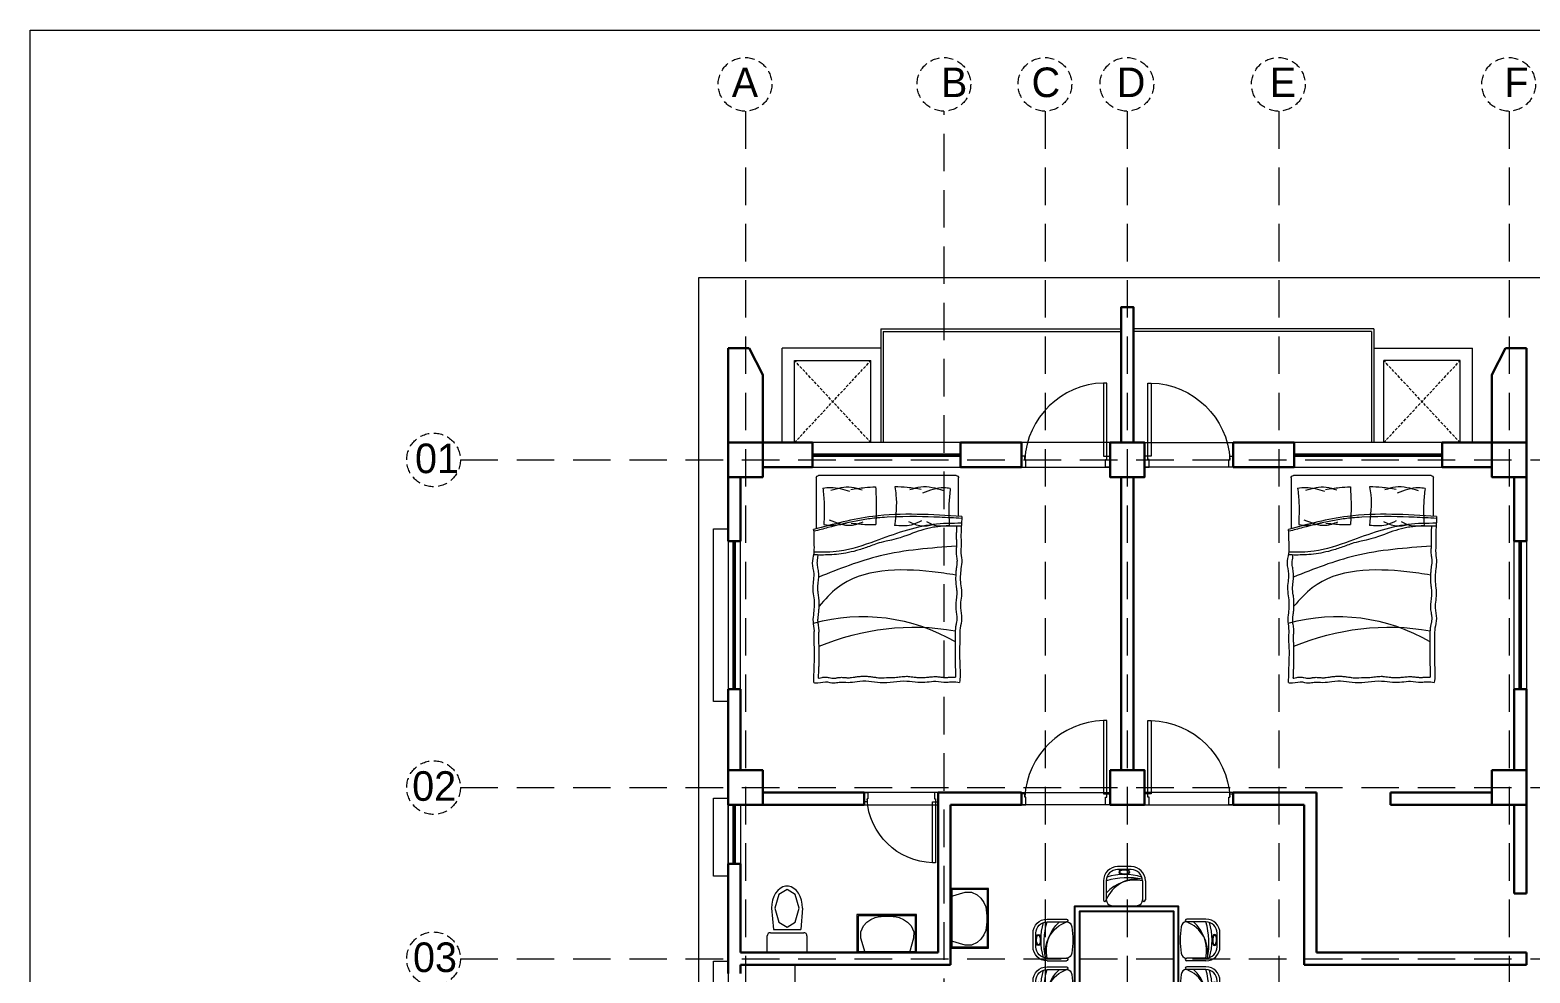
# Model space of a CAD drawing. Header units: inches. Extents: x 23587 to 409338, y -226199 to -75910.
# Drawn here: x 408423 to 409032, y -220115 to -219732 of the extents above; entities that cross this region are included whole.
import ezdxf

# ---------------------------------------------------------------- set-up
doc = ezdxf.new("R2010")
doc.units = ezdxf.units.IN
doc.header["$LTSCALE"] = 25.4
doc.header["$MEASUREMENT"] = 0
doc.linetypes.add('DASHED', pattern=[0.75, 0.5, -0.25])
doc.layers.add('DOOR', color=42, linetype='Continuous')
for name, color, linetype, lineweight in [('FIXTURE', 8, 'Continuous', 13), ('Fresh air fan', 250, 'Continuous', 0), ('FUR', 24, 'Continuous', 13)]:
    doc.layers.add(name, color=color, linetype=linetype, lineweight=lineweight)
doc.styles.add('2', font='ARIALN.TTF')

# ---------------------------------------------------------------- blocks, each defined once
blk = doc.blocks.new('VNBVN')
at = {"layer": 'DOOR', "color": 8, "lineweight": 5}
for points in [[(24894.12, -74768.93), (24892.62, -74768.93), (24892.62, -74801.93), (24894.12, -74801.93)], [(24855.62, -74801.93), (24855.62, -74806.93), (24857.62, -74806.93), (24857.62, -74803.43), (24857.12, -74803.43), (24857.12, -74801.93)], [(24895.62, -74801.93), (24895.62, -74806.93), (24893.62, -74806.93), (24893.62, -74803.43), (24894.12, -74803.43), (24894.12, -74801.93)]]:
    blk.add_lwpolyline(points, close=True, dxfattribs=at)
blk.add_arc((24893.65, -74805.51), 36.59, 91.61664, 176.74645, dxfattribs=at)
blk = doc.blocks.new('FGHFDHF')
at = {"layer": 'FUR', "color": 253, "lineweight": 5}
for p, q in [((955.15, -4492.06), (955.15, -4476.39)), ((956.1, -4475.44), (989.1, -4475.44)), ((987.2, -4475.44), (1011.99, -4475.44)), ((1012.94, -4476.39), (1012.94, -4497.01))]:
    blk.add_line(p, q, dxfattribs=at)
for centre, radius, start, end in [((956.1, -4476.39), 0.95, 90, 180), ((1011.99, -4476.39), 0.95, 0, 90), ((994.26, -4607.39), 74.77, 74.62827, 120.25371), ((973.25, -4636.83), 99.85, 67.28718, 99.64959)]:
    blk.add_arc(centre, radius, start, end, dxfattribs=at)
for points in [[(958.53, -4480.71), (961.17, -4480.43), (969.81, -4482.53)], [(958.53, -4480.71), (959.07, -4486.67), (958.95, -4495.71)], [(961.2, -4481.62), (970.54, -4480.09), (974.91, -4481.26)], [(970.3, -4481.05), (975.97, -4480.29), (981.07, -4479.96)], [(981.07, -4479.96), (980.59, -4483.29), (981.15, -4495.69)], [(988.86, -4479.96), (988.56, -4488.07), (988.78, -4495.33)], [(998.92, -4481.05), (993.25, -4480.29), (988.86, -4479.96)], [(1006.96, -4481.41), (998.68, -4480.09), (994.31, -4481.26)], [(1010.26, -4480.5), (1006.99, -4480.22), (999.41, -4481.79)], [(1010.26, -4480.5), (1009.72, -4486.67), (1009.84, -4495.35)], [(953.85, -4492.06), (990.03, -4492.03), (1013.99, -4497.29)], [(953.85, -4492.06), (954.05, -4496.42), (954.2, -4500.53), (954.12, -4503.97), (954.27, -4506.04), (953.9, -4509.69), (954.2, -4513.28), (954.35, -4519.34), (953.96, -4522.76), (954.42, -4529.17), (953.91, -4533.48), (954.51, -4537.37), (954.68, -4540.71), (954.64, -4552.34), (954.53, -4556.51), (954.79, -4559.39)], [(1007.7, -4493.36), (998.9, -4495.61), (993.92, -4494.23)], [(953.97, -4494.8), (965.52, -4495.31), (989.03, -4502.05), (1003.61, -4506.17), (1013.8, -4506.55)], [(958.95, -4495.71), (963.65, -4495.92), (968.1, -4494.25)], [(965.42, -4495.48), (970.32, -4495.97), (975.3, -4494.23)], [(970.21, -4493.84), (974.47, -4495.51), (981.15, -4495.69)], [(998.82, -4494.7), (994.74, -4495.15), (988.78, -4495.33)], [(1009.84, -4495.35), (1005.57, -4495.56), (1000.34, -4494.66)], [(1013.96, -4559.4), (1013.82, -4555.04), (1013.72, -4543.93), (1013.83, -4540.48), (1013.71, -4538.41), (1014.12, -4534.77), (1013.87, -4531.17), (1013.79, -4525.11), (1014.22, -4521.7), (1013.85, -4515.29), (1014.4, -4510.98), (1013.85, -4507.09), (1013.72, -4503.75), (1013.82, -4499.11), (1013.84, -4498.08), (1013.99, -4497.29)], [(956.04, -4504.12), (986.93, -4508.02), (1011.93, -4516.66)], [(956.33, -4515.81), (965.94, -4514.49), (1004.34, -4520.97), (1011.76, -4528.47)], [(1013.96, -4559.4), (1013.3, -4559.58), (1009.2, -4559.13), (1005.75, -4559.63), (1003.6, -4559.28), (1000.03, -4559.39), (996.36, -4558.98), (991.63, -4558.86), (986.96, -4559.41), (976.16, -4558.83), (971.74, -4559.33), (967.98, -4559.2), (964.41, -4558.94), (960.05, -4559.27), (957.67, -4559.14), (954.79, -4559.39)]]:
    blk.add_spline(points, degree=3, dxfattribs=at)
for points, knots in [([(953.87, -4492.86), (956.91, -4492.68), (959.92, -4492.49), (968.91, -4492.07), (974.87, -4491.96), (987.19, -4492.51), (989.11, -4492.71), (992.94, -4493.22), (994.85, -4493.54), (1000.58, -4494.65), (1004.38, -4495.58), (1010.05, -4497.06), (1011.91, -4497.56), (1013.78, -4498.07)], [0, 0, 0, 0, 9.44479, 9.44479, 28.334371, 28.334371, 34.525324, 34.525324, 40.716276, 40.716276, 53.09818, 53.09818, 59.167455, 59.167455, 59.167455, 59.167455]), ([(954.02, -4495.95), (954.66, -4495.94), (955.22, -4495.93), (956.92, -4495.91), (958.04, -4495.91), (960.65, -4495.96), (962.12, -4496.04), (964.34, -4496.28), (965.11, -4496.39), (966.63, -4496.67), (967.39, -4496.84), (969.67, -4497.43), (971.19, -4497.91), (975.62, -4499.52), (978.55, -4500.82), (987.59, -4502.73), (989.16, -4503.37), (992.33, -4504.56), (993.94, -4505.11), (996.99, -4506.02), (998.44, -4506.39), (1001.18, -4506.96), (1002.47, -4507.18), (1005.06, -4507.48), (1006.36, -4507.57), (1009.75, -4507.71), (1011.84, -4507.7), (1014.17, -4507.64)], [0, 0, 0, 0, 1.782034, 1.782034, 5.346101, 5.346101, 10.196119, 10.196119, 12.82454, 12.82454, 15.45296, 15.45296, 20.709801, 20.709801, 30.775139, 30.775139, 35.955445, 35.955445, 41.13575, 41.13575, 45.691005, 45.691005, 49.650261, 49.650261, 53.609516, 53.609516, 60.078988, 60.078988, 60.078988, 60.078988]), ([(955.96, -4495.92), (955.98, -4496.87), (955.99, -4497.06), (956.03, -4497.74), (956.06, -4498.24), (956.09, -4499.23), (956.1, -4499.71), (956.1, -4500.5), (956.09, -4500.81), (956.07, -4501.4), (956.05, -4501.69), (956.01, -4502.52), (955.99, -4503.04), (956.01, -4503.73), (956.02, -4503.93), (956.06, -4504.37), (956.08, -4504.6), (956.13, -4505.14), (956.16, -4505.44), (956.17, -4505.96), (956.17, -4506.16), (956.16, -4506.55), (956.15, -4506.74), (956.1, -4507.3), (956.06, -4507.64), (955.97, -4508.33), (955.92, -4508.65), (955.85, -4509.17), (955.83, -4509.37), (955.8, -4509.71), (955.79, -4509.86), (955.79, -4510.33), (955.81, -4510.68), (955.87, -4511.46), (955.93, -4511.9), (956.05, -4512.84), (956.12, -4513.34), (956.23, -4514.35), (956.27, -4514.86), (956.37, -4516.4), (956.39, -4517.43), (956.31, -4518.85), (956.28, -4519.22), (956.19, -4519.96), (956.15, -4520.31), (956.04, -4521.04), (955.99, -4521.41), (955.91, -4522.04), (955.89, -4522.3), (955.86, -4522.75), (955.86, -4522.94), (955.86, -4523.35), (955.87, -4523.55), (955.91, -4524.19), (955.96, -4524.64), (956.12, -4525.86), (956.23, -4526.66), (956.32, -4527.88), (956.33, -4528.26), (956.33, -4528.85), (956.33, -4529.06), (956.29, -4529.7), (956.24, -4530.11), (956.08, -4531.22), (955.95, -4531.87), (955.84, -4532.7), (955.82, -4532.94), (955.81, -4533.34), (955.81, -4533.5), (955.83, -4533.84), (955.84, -4534.02), (955.92, -4534.58), (955.99, -4534.99), (956.17, -4535.87), (956.27, -4536.35), (956.39, -4537.08), (956.42, -4537.31), (956.47, -4537.76), (956.49, -4537.99), (956.54, -4538.65), (956.55, -4539.08), (956.57, -4539.89), (956.58, -4540.27), (956.58, -4541.38), (956.59, -4542.12), (956.59, -4543.62), (956.58, -4544.38), (956.54, -4552.56), (956.52, -4552.97), (956.48, -4553.77), (956.46, -4554.16), (956.42, -4554.97), (956.41, -4555.38), (956.41, -4556.17), (956.43, -4556.56), (956.46, -4557.06), (956.47, -4557.17), (956.47, -4557.28)], [4.978875, 4.978875, 4.978875, 4.978875, 5.579958, 5.579958, 7.128971, 7.128971, 8.556084, 8.556084, 9.447278, 9.447278, 10.338472, 10.338472, 12.12086, 12.12086, 12.894639, 12.894639, 13.668418, 13.668418, 14.503571, 14.503571, 15.001558, 15.001558, 15.499545, 15.499545, 16.495519, 16.495519, 17.564655, 17.564655, 18.292536, 18.292536, 18.900849, 18.900849, 20.192298, 20.192298, 21.675724, 21.675724, 23.192838, 23.192838, 24.709952, 24.709952, 27.744179, 27.744179, 28.804202, 28.804202, 29.864225, 29.864225, 31.092823, 31.092823, 32.047926, 32.047926, 32.815273, 32.815273, 33.58262, 33.58262, 35.117314, 35.117314, 37.547779, 37.547779, 38.580626, 38.580626, 39.140234, 39.140234, 40.25945, 40.25945, 42.367848, 42.367848, 43.307358, 43.307358, 44.028218, 44.028218, 44.749078, 44.749078, 46.190798, 46.190798, 47.632517, 47.632517, 48.262773, 48.262773, 48.893028, 48.893028, 50.153538, 50.153538, 51.319075, 51.319075, 53.650149, 53.650149, 55.981222, 55.981222, 57.240447, 57.240447, 58.499671, 58.499671, 59.872408, 59.872408, 61.240897, 61.240897, 61.619663, 61.619663, 61.619663, 61.619663]), ([(1012.01, -4557.66), (1012.01, -4557.64), (1012.01, -4557.62), (1011.99, -4556.94), (1011.97, -4556.29), (1011.92, -4555.16), (1011.9, -4554.68), (1011.85, -4553.69), (1011.83, -4553.19), (1011.81, -4552.2), (1011.8, -4544.72), (1011.82, -4543.93), (1011.83, -4543.62), (1011.86, -4543.03), (1011.88, -4542.75), (1011.93, -4541.91), (1011.95, -4541.39), (1011.94, -4540.7), (1011.94, -4540.51), (1011.9, -4540.07), (1011.88, -4539.83), (1011.84, -4539.29), (1011.82, -4538.99), (1011.81, -4538.47), (1011.81, -4538.27), (1011.83, -4537.88), (1011.84, -4537.69), (1011.89, -4537.14), (1011.94, -4536.79), (1012.04, -4536.11), (1012.1, -4535.78), (1012.17, -4535.27), (1012.19, -4535.07), (1012.22, -4534.73), (1012.23, -4534.58), (1012.25, -4534.1), (1012.23, -4533.76), (1012.17, -4532.98), (1012.12, -4532.54), (1012.01, -4531.6), (1011.95, -4531.09), (1011.85, -4530.08), (1011.82, -4529.57), (1011.74, -4528.03), (1011.73, -4527), (1011.83, -4525.58), (1011.87, -4525.21), (1011.96, -4524.48), (1012.01, -4524.13), (1012.12, -4523.4), (1012.18, -4523.02), (1012.26, -4522.4), (1012.29, -4522.14), (1012.32, -4521.68), (1012.33, -4521.49), (1012.33, -4521.09), (1012.32, -4520.88), (1012.29, -4520.25), (1012.24, -4519.8), (1012.1, -4518.58), (1012, -4517.77), (1011.93, -4516.55), (1011.92, -4516.18), (1011.93, -4515.58), (1011.93, -4515.37), (1011.98, -4514.73), (1012.03, -4514.32), (1012.21, -4513.22), (1012.34, -4512.56), (1012.46, -4511.73), (1012.48, -4511.49), (1012.5, -4511.1), (1012.51, -4510.94), (1012.49, -4510.6), (1012.48, -4510.42), (1012.41, -4509.86), (1012.34, -4509.45), (1012.23, -4508.86), (1012.23, -4508.66), (1012.2, -4507.68)], [1.890882, 1.890882, 1.890882, 1.890882, 1.960247, 1.960247, 4.030945, 4.030945, 5.579958, 5.579958, 7.128971, 7.128971, 8.556084, 8.556084, 9.447278, 9.447278, 10.338472, 10.338472, 12.12086, 12.12086, 12.894639, 12.894639, 13.668418, 13.668418, 14.503571, 14.503571, 15.001558, 15.001558, 15.499545, 15.499545, 16.495519, 16.495519, 17.564655, 17.564655, 18.292536, 18.292536, 18.900849, 18.900849, 20.192298, 20.192298, 21.675724, 21.675724, 23.192838, 23.192838, 24.709952, 24.709952, 27.744179, 27.744179, 28.804202, 28.804202, 29.864225, 29.864225, 31.092823, 31.092823, 32.047926, 32.047926, 32.815273, 32.815273, 33.58262, 33.58262, 35.117314, 35.117314, 37.547779, 37.547779, 38.580626, 38.580626, 39.140234, 39.140234, 40.25945, 40.25945, 42.367848, 42.367848, 43.307358, 43.307358, 44.028218, 44.028218, 44.749078, 44.749078, 46.190798, 46.190798, 46.680276, 46.680276, 46.680276, 46.680276]), ([(1012.01, -4557.66), (1011.95, -4557.65), (1011.88, -4557.63), (1011.46, -4557.55), (1011.06, -4557.45), (1010.37, -4557.33), (1010.13, -4557.29), (1009.7, -4557.25), (1009.53, -4557.23), (1009.2, -4557.23), (1009.04, -4557.23), (1008.74, -4557.25), (1008.59, -4557.26), (1008.18, -4557.31), (1007.92, -4557.36), (1007.27, -4557.49), (1006.92, -4557.57), (1006.32, -4557.69), (1006.07, -4557.73), (1005.84, -4557.73), (1005.79, -4557.73), (1005.67, -4557.72), (1005.6, -4557.72), (1005.38, -4557.68), (1005.2, -4557.65), (1004.81, -4557.57), (1004.62, -4557.53), (1004.27, -4557.46), (1004.12, -4557.43), (1003.82, -4557.39), (1003.67, -4557.37), (1003.39, -4557.35), (1003.25, -4557.34), (1002.84, -4557.33), (1002.58, -4557.33), (1001.77, -4557.37), (1001.27, -4557.42), (1000.58, -4557.47), (1000.37, -4557.48), (1000.04, -4557.49), (999.92, -4557.49), (999.67, -4557.49), (999.55, -4557.48), (999.16, -4557.45), (998.89, -4557.43), (998.2, -4557.34), (997.76, -4557.27), (996.84, -4557.13), (996.34, -4557.06), (995.35, -4556.95), (994.86, -4556.92), (993.68, -4556.87), (993, -4556.87), (992.02, -4556.92), (991.72, -4556.94), (990.81, -4557.04), (990.22, -4557.13), (989.17, -4557.29), (988.7, -4557.36), (987.89, -4557.46), (987.55, -4557.49), (987, -4557.52), (986.79, -4557.52), (986.34, -4557.5), (986.11, -4557.49), (980.9, -4557.42), (980.4, -4557.35), (979.1, -4557.16), (978.28, -4557.03), (977.06, -4556.94), (976.71, -4556.92), (976.12, -4556.92), (975.89, -4556.93), (975.45, -4556.95), (975.23, -4556.97), (974.59, -4557.04), (974.18, -4557.09), (973.36, -4557.21), (972.95, -4557.27), (972.29, -4557.36), (972.04, -4557.39), (971.57, -4557.44), (971.37, -4557.45), (970.93, -4557.46), (970.72, -4557.47), (970.05, -4557.46), (969.6, -4557.44), (968.54, -4557.36), (967.93, -4557.29), (966.63, -4557.15), (965.95, -4557.08), (964.98, -4557.04), (964.73, -4557.04), (964.16, -4557.04), (963.86, -4557.06), (963.29, -4557.1), (963.01, -4557.13), (962.2, -4557.21), (961.7, -4557.28), (960.99, -4557.34), (960.76, -4557.35), (960.39, -4557.37), (960.25, -4557.37), (959.94, -4557.37), (959.76, -4557.36), (959.38, -4557.34), (959.18, -4557.32), (958.71, -4557.29), (958.44, -4557.27), (957.88, -4557.24), (957.6, -4557.24), (957.05, -4557.25), (956.78, -4557.26), (956.5, -4557.28), (956.49, -4557.28), (956.47, -4557.28)], [2.468295, 2.468295, 2.468295, 2.468295, 2.72176, 2.72176, 3.951616, 3.951616, 4.554057, 4.554057, 4.947685, 4.947685, 5.279448, 5.279448, 5.611211, 5.611211, 6.274736, 6.274736, 7.407159, 7.407159, 8.539581, 8.539581, 8.895906, 8.895906, 9.25223, 9.25223, 9.96488, 9.96488, 10.540138, 10.540138, 10.926568, 10.926568, 11.265437, 11.265437, 11.604305, 11.604305, 12.282043, 12.282043, 13.80513, 13.80513, 14.589285, 14.589285, 15.07888, 15.07888, 15.568475, 15.568475, 16.547664, 16.547664, 17.979548, 17.979548, 19.423334, 19.423334, 20.86712, 20.86712, 22.816137, 22.816137, 23.668334, 23.668334, 25.42301, 25.42301, 26.987851, 26.987851, 28.246059, 28.246059, 29.092679, 29.092679, 29.9393, 29.9393, 31.632541, 31.632541, 34.096495, 34.096495, 35.066902, 35.066902, 35.672463, 35.672463, 36.278023, 36.278023, 37.489145, 37.489145, 38.810083, 38.810083, 39.709316, 39.709316, 40.493116, 40.493116, 41.276917, 41.276917, 42.844517, 42.844517, 44.859637, 44.859637, 46.874757, 46.874757, 47.587839, 47.587839, 48.406198, 48.406198, 49.224558, 49.224558, 50.861277, 50.861277, 51.682262, 51.682262, 52.22872, 52.22872, 52.899541, 52.899541, 53.570363, 53.570363, 54.377246, 54.377246, 55.115182, 55.115182, 55.853119, 55.853119, 55.895222, 55.895222, 55.895222, 55.895222])]:
    blk.add_open_spline(points, degree=3, knots=knots, dxfattribs=at)
blk = doc.blocks.new('BVBVC')
at = {"layer": 'FIXTURE'}
for p, q in [((33100.48, 896.08), (33098.14, 895.01)), ((33103.06, 896.03), (33100.48, 896.08)), ((33108.95, 894.33), (33103.06, 896.03)), ((33095.47, 891.94), (33094.65, 890.17)), ((33096.64, 893.61), (33095.47, 891.94)), ((33098.14, 895.01), (33096.64, 893.61)), ((33108.95, 876.33), (33108.95, 894.33)), ((33094.65, 880.48), (33095.47, 878.72)), ((33095.47, 878.72), (33096.64, 877.04)), ((33096.64, 877.04), (33098.14, 875.64)), ((33098.14, 875.64), (33100.48, 874.58)), ((33100.48, 874.58), (33103.06, 874.63)), ((33103.06, 874.63), (33108.95, 876.33))]:
    blk.add_line(p, q, dxfattribs=at)
blk.add_arc((33119.15, 885.33), 24.97, 168.8173, 191.1827, dxfattribs=at)
blk = doc.blocks.new('COM')
at = {"layer": 'FIXTURE', "linetype": 'Continuous'}
for p, q in [((-9.65, 29.96), (8.35, 29.96)), ((-9.65, 22.46), (-9.65, 29.96)), ((8.35, 29.96), (8.35, 22.46)), ((6.85, 20.96), (-8.15, 20.96)), ((-7.65, 9.96), (-6.81, 19.46)), ((5.52, 19.46), (-6.81, 19.46)), ((-4.37, 16.17), (-6.15, 9.96)), ((-0.65, 18.46), (-4.37, 16.17)), ((3.08, 16.17), (-0.65, 18.46)), ((4.85, 9.96), (3.08, 16.17)), ((6.35, 9.96), (5.52, 19.46)), ((-7.65, 9.96), (-7.53, 8.12)), ((-7.53, 8.12), (-7.17, 6.34)), ((-6.15, 9.96), (-4.37, 3.75)), ((3.08, 3.75), (4.85, 9.96)), ((5.88, 6.34), (6.23, 8.12)), ((6.23, 8.12), (6.35, 9.96)), ((-7.17, 6.34), (-6.6, 4.69)), ((-6.6, 4.69), (-5.82, 3.22)), ((-5.82, 3.22), (-4.86, 1.98)), ((-4.86, 1.98), (-3.77, 1.01)), ((-4.37, 3.75), (-0.65, 1.46)), ((-3.77, 1.01), (-2.56, 0.34)), ((-2.56, 0.34), (-1.29, 0)), ((-1.29, 0), (0, 0)), ((-0.65, 1.46), (3.08, 3.75)), ((0, 0), (1.27, 0.34)), ((1.27, 0.34), (2.47, 1.01)), ((2.47, 1.01), (3.57, 1.98)), ((3.57, 1.98), (4.53, 3.22)), ((4.53, 3.22), (5.31, 4.69)), ((5.31, 4.69), (5.88, 6.34))]:
    blk.add_line(p, q, dxfattribs=at)
for centre, start, end in [((-8.15, 22.46), 180, 270), ((6.85, 22.46), 270, 0)]:
    blk.add_arc(centre, 1.5, start, end, dxfattribs=at)
blk = doc.blocks.new('SC')
at = {"layer": 'FUR', "color": 251, "lineweight": 5, "true_color": 0x636466}
for p, q in [((-11.4, -3.63), (-11.4, 6.55)), ((-9.9, -3.63), (-9.9, 6.55)), ((9.3, -3.63), (9.3, 6.55)), ((10.8, -3.63), (10.8, 6.55)), ((-3.9, -9.63), (3.3, -9.63)), ((-3.9, -11.12), (3.3, -11.12))]:
    blk.add_line(p, q, dxfattribs=at)
for centre, radius, start, end in [((-6.9, 6.55), 3, 97.50164, 180), ((-0.3, -43.57), 53.55, 82.49836, 97.50164), ((6.3, 6.55), 3, 0, 82.49836), ((-10.65, 6.55), 0.749, 0, 180), ((-5.99, 16.3), 20.31, 258.89378, 318.84401), ((-7.09, 12.93), 17.59, 260.98594, 338.73645), ((10.05, 6.55), 0.749, 0, 180), ((-3.9, -3.63), 7.5, 180, 270), ((-3.9, -3.63), 6, 180, 270), ((-1.88, 33.6), 38.87, 258.16903, 286.7102), ((-0.3, 24.07), 31.04, 252.59146, 287.40854), ((3.3, -3.63), 6, 270, 0), ((3.3, -3.63), 7.5, 270, 0)]:
    blk.add_arc(centre, radius, start, end, dxfattribs=at)
at = {"layer": 'FUR', "color": 251, "lineweight": 5, "true_color": 0x636466, "extrusion": (0, 0, -1)}
blk.add_ellipse((-0.3, -8.29), major_axis=(2.95, 0), ratio=0.451831, dxfattribs=at)
at = {"layer": 'FUR', "color": 251, "lineweight": 5, "true_color": 0x636466}
blk.add_open_spline([(2.29, -8.29), (2.29, -8.34), (2.28, -8.38), (2.22, -8.5), (2.17, -8.56), (2.01, -8.7), (1.91, -8.78), (1.5, -9), (1.1, -9.12), (0.21, -9.27), (-0.29, -9.29), (-1.24, -9.22), (-1.69, -9.13), (-2.3, -8.9), (-2.51, -8.78), (-2.76, -8.58), (-2.83, -8.5), (-2.89, -8.36), (-2.9, -8.32), (-2.89, -8.21), (-2.86, -8.14), (-2.74, -7.99), (-2.64, -7.9), (-2.36, -7.73), (-2.19, -7.64), (-1.57, -7.43), (-1.02, -7.33), (0.1, -7.3), (0.67, -7.37), (1.45, -7.58), (1.72, -7.7), (2.06, -7.91), (2.16, -8.01), (2.27, -8.16), (2.28, -8.22), (2.29, -8.27), (2.29, -8.28), (2.29, -8.29)], degree=3, knots=[0, 0, 0, 0, 0.234262, 0.234262, 0.468524, 0.468524, 0.702786, 0.702786, 1.220033, 1.220033, 1.73728, 1.73728, 2.254527, 2.254527, 2.632082, 2.632082, 2.916235, 2.916235, 3.200389, 3.200389, 3.484542, 3.484542, 3.768696, 3.768696, 4.052849, 4.052849, 4.656099, 4.656099, 5.25935, 5.25935, 5.665501, 5.665501, 5.976888, 5.976888, 6.228256, 6.228256, 6.283185, 6.283185, 6.283185, 6.283185], dxfattribs=at)
blk = doc.blocks.new('gfhjfdjh')
at = {"layer": 'Fresh air fan', "color": 250, "lineweight": 5, "ltscale": 0.09}
for p, q in [((15038.19, -15862.53), (14995.89, -15862.53)), ((14995.89, -15862.53), (14995.89, -15911.92)), ((15038.19, -15862.53), (15038.19, -15911.92)), ((15038.19, -15911.92), (14995.89, -15911.92))]:
    blk.add_line(p, q, dxfattribs=at)
at = {"layer": 'Fresh air fan', "color": 250, "lineweight": 25, "ltscale": 0.09}
for points in [[(14995.89, -15862.53), (15038.19, -15862.53), (15038.19, -15911.92), (14995.89, -15911.92)], [(14997.89, -15864.53), (15036.19, -15864.53), (15036.19, -15909.92), (14997.89, -15909.92)]]:
    blk.add_lwpolyline(points, close=True, dxfattribs=at)
at = {"layer": 'FUR'}
for p, xscale, yscale, zscale, rotation in [((15015.96, -15854.6), 0.764999999992142, 0.764999999992142, 0.764999999992142, 180), ((14987.6, -15879.19), 0.7650000000012369, 0.7650000000012369, 0.7650000000012369, 270), ((15046.47, -15879.19), -0.7650000000012369, 0.7650000000012369, 0.7650000000012369, 90), ((14987.6, -15898.54), 0.7650000000012369, 0.7650000000012369, 0.7650000000012369, 270), ((15046.47, -15898.54), -0.7650000000012369, 0.7650000000012369, 0.7650000000012369, 90)]:
    blk.add_blockref('SC', p, dxfattribs=dict(at, xscale=xscale, yscale=yscale, zscale=zscale, rotation=rotation))
at = {"layer": 'FUR', "extrusion": (0, 0, -1), "xscale": 0.764999999992142, "yscale": 0.764999999992142, "zscale": -0.764999999992142}
blk.add_blockref('SC', (-15015.96, -15919.56), dxfattribs=at)
blk = doc.blocks.new('DFGHSDFGSDH')
at = {"layer": 'Fresh air fan', "color": 253, "linetype": 'DASHED', "lineweight": 9, "ltscale": 1.2}
for p, q in [((17947.81, -14998.27), (17947.81, -16234.25)), ((18028.52, -16234.25), (18028.52, -14998.27)), ((18069.52, -14998.27), (18069.52, -16234.25)), ((18102.81, -14998.27), (18102.81, -16234.25)), ((18164.31, -14998.27), (18164.31, -16234.25)), ((18257.81, -14998.27), (18257.81, -16234.25)), ((17832.08, -15139.83), (18373.76, -15139.83)), ((17832.08, -15272.83), (18373.76, -15272.83)), ((17832.08, -15342.33), (18373.76, -15342.33))]:
    blk.add_line(p, q, dxfattribs=at)
at = {"layer": 'Fresh air fan', "color": 251, "linetype": 'DASHED', "lineweight": 9, "ltscale": 0.3, "true_color": 0x636466}
for centre in [(17947.61, -14987.38), (18028.33, -14987.38), (18069.33, -14987.38), (18102.61, -14987.38), (18164.11, -14987.38), (18257.61, -14987.38), (17821.19, -15139.83), (17821.19, -15272.83), (17821.19, -15342.33)]:
    blk.add_circle(centre, 10.89, dxfattribs=at)
at = {"layer": 'Fresh air fan', "color": 250, "lineweight": 13, "ltscale": 0.09, "char_height": 12, "attachment_point": 1, "style": '2'}
for s, width, insert in [('{\\fCentury Gothic|b0|i0|c0|p34;A}', 6.5659, (17942.23, -14980.56)), ('{\\fCentury Gothic|b0|i0|c0|p34;B}', 12, (18027.15, -14980.56)), ('{\\fCentury Gothic|b0|i0|c0|p34;C}', 13.2933, (18063.95, -14980.56)), ('{\\fCentury Gothic|b0|i0|c0|p34;D}', 12, (18098.55, -14980.56)), ('{\\fCentury Gothic|b0|i0|c0|p34;E}', 12.637, (18160.59, -14980.56)), ('{\\fCentury Gothic|b0|i0|c0|p34;F}', 12, (18255.87, -14980.56)), ('{\\fCentury Gothic|b0|i0|c0|p34;01}', 13.1513, (17813.67, -15133.2)), ('{\\fCentury Gothic|b0|i0|c0|p34;02}', 13.1513, (17812.51, -15266.2)), ('{\\fCentury Gothic|b0|i0|c0|p34;03}', 13.1513, (17812.84, -15335.7))]:
    blk.add_mtext_dynamic_manual_height_columns(s, width=width, gutter_width=0.5, heights=[0], dxfattribs=dict(at, insert=insert))

msp = doc.modelspace()

# ---------------------------------------------------------------- linework, layer by layer
at = {"layer": 'Fresh air fan', "color": 250, "lineweight": 13, "ltscale": 0.09}
for p, q in [((408694.36, -220912.44), (408694.36, -219832.44)), ((408694.36, -219832.44), (409042.36, -219832.44)), ((408728.27, -219899.44), (408728.27, -219861.11)), ((408768.27, -219861.11), (408728.27, -219861.11)), ((408733.27, -219899.44), (408733.27, -219866.11)), ((408733.27, -219866.11), (408764.27, -219866.11)), ((408764.27, -219899.44), (408764.27, -219866.11)), ((408968.45, -219861.11), (409008.45, -219861.11)), ((408972.45, -219899.44), (408972.45, -219866.11)), ((409003.45, -219866.11), (408972.45, -219866.11)), ((409003.45, -219899.44), (409003.45, -219866.11)), ((409008.45, -219899.44), (409008.45, -219861.11)), ((408733.36, -220111.44), (408733.36, -220156.44))]:
    msp.add_line(p, q, dxfattribs=at)
at = {"layer": 'Fresh air fan', "color": 22, "lineweight": 13, "ltscale": 0.09}
for p, q in [((408768.27, -219853.27), (408865.86, -219853.27)), ((408768.27, -219853.27), (408768.27, -219899.44)), ((408968.45, -219853.27), (408870.86, -219853.27)), ((408968.45, -219853.27), (408968.45, -219899.44)), ((408769.27, -219854.27), (408865.86, -219854.27)), ((408769.27, -219854.27), (408769.27, -219899.44)), ((408967.45, -219854.27), (408870.86, -219854.27)), ((408967.45, -219854.27), (408967.45, -219899.44))]:
    msp.add_line(p, q, dxfattribs=at)
at = {"layer": 'Fresh air fan', "color": 250, "lineweight": 30, "ltscale": 0.09}
for p, q in [((408706.36, -219861.11), (408706.36, -219899.44)), ((408714.85, -219861.11), (408706.36, -219861.11)), ((408720.36, -219871.94), (408714.85, -219861.11)), ((409016.36, -219871.94), (409021.87, -219861.11)), ((409021.87, -219861.11), (409030.36, -219861.11)), ((409030.36, -219899.44), (409030.36, -219861.11)), ((408720.36, -219871.94), (408720.36, -219899.44)), ((409016.36, -219871.94), (409016.36, -219899.44)), ((408740.61, -219899.44), (408720.36, -219899.44)), ((408740.61, -219909.44), (408740.61, -219899.44)), ((408825.36, -219899.44), (408800.61, -219899.44)), ((408800.61, -219909.44), (408800.61, -219899.44)), ((408825.36, -219909.44), (408825.36, -219899.44)), ((408936.11, -219899.44), (408911.36, -219899.44)), ((408911.36, -219909.44), (408911.36, -219899.44)), ((408936.11, -219909.44), (408936.11, -219899.44)), ((409016.36, -219899.44), (408996.11, -219899.44)), ((408996.11, -219909.44), (408996.11, -219899.44)), ((408706.36, -219913.44), (408706.36, -219939.44)), ((408706.36, -219913.44), (408706.36, -219939.44)), ((408711.36, -219913.44), (408711.36, -219939.44)), ((408740.61, -219909.44), (408720.36, -219909.44)), ((408825.36, -219909.44), (408800.61, -219909.44)), ((408865.86, -220032.44), (408865.86, -219913.44)), ((408870.86, -220032.44), (408870.86, -219913.44)), ((408936.11, -219909.44), (408911.36, -219909.44)), ((409016.36, -219909.44), (408996.11, -219909.44)), ((409025.36, -219939.44), (409025.36, -219913.44)), ((409030.36, -219913.44), (409030.36, -219939.44)), ((409030.36, -219939.44), (409030.36, -219913.44)), ((408711.36, -219939.44), (408706.36, -219939.44)), ((409025.36, -219939.44), (409030.36, -219939.44)), ((408706.36, -219999.44), (408706.36, -220032.44)), ((408706.36, -219999.44), (408706.36, -220032.44)), ((408711.36, -219999.44), (408706.36, -219999.44)), ((408711.36, -219999.44), (408711.36, -220032.44)), ((409025.36, -220032.44), (409025.36, -219999.44)), ((409025.36, -219999.44), (409030.36, -219999.44)), ((409030.36, -220041.44), (409030.36, -219999.44)), ((408761.57, -220041.44), (408720.36, -220041.44)), ((408761.57, -220046.44), (408761.57, -220041.44)), ((408825.36, -220041.44), (408791.57, -220041.44)), ((408791.57, -220106.44), (408791.57, -220041.44)), ((408825.36, -220046.44), (408825.36, -220041.44)), ((408945.14, -220041.44), (408911.36, -220041.44)), ((408911.36, -220046.44), (408911.36, -220041.44)), ((408945.14, -220041.44), (408945.14, -220106.44)), ((409016.36, -220041.44), (408975.14, -220041.44)), ((408975.14, -220041.44), (408975.14, -220046.44)), ((408761.57, -220046.44), (408720.36, -220046.44)), ((408825.36, -220046.44), (408796.57, -220046.44)), ((408796.57, -220111.44), (408796.57, -220046.44)), ((408940.14, -220046.44), (408911.36, -220046.44)), ((408940.14, -220046.44), (408940.14, -220111.44)), ((409030.36, -220046.44), (408975.14, -220046.44)), ((409025.36, -220082.44), (409025.36, -220046.44)), ((409030.36, -220046.44), (409030.36, -220082.44)), ((408711.36, -220070.44), (408706.36, -220070.44)), ((408706.36, -220111.44), (408706.36, -220070.44)), ((408711.36, -220070.44), (408711.36, -220106.44)), ((409025.36, -220082.44), (409030.36, -220082.44)), ((408791.57, -220106.44), (408711.36, -220106.44)), ((408945.14, -220106.44), (409030.36, -220106.44)), ((409030.36, -220106.44), (409030.36, -220111.44)), ((408706.36, -220111.44), (408706.36, -220114.94)), ((408796.57, -220111.44), (408711.36, -220111.44)), ((408711.36, -220111.44), (408711.36, -220114.94)), ((408940.14, -220111.44), (409030.36, -220111.44))]:
    msp.add_line(p, q, dxfattribs=at)
at = {"layer": 'Fresh air fan', "color": 250, "linetype": 'DASHED', "lineweight": 13, "ltscale": 0.09}
for p, q in [((408764.27, -219899.44), (408733.27, -219866.11)), ((408733.27, -219899.44), (408764.27, -219866.11)), ((408972.45, -219899.44), (409003.45, -219866.11)), ((409003.45, -219899.44), (408972.45, -219866.11))]:
    msp.add_line(p, q, dxfattribs=at)
at = {"layer": 'Fresh air fan', "color": 150, "lineweight": 9, "ltscale": 0.09}
for p, q in [((408740.61, -219903.94), (408800.61, -219903.94)), ((408740.61, -219904.44), (408800.61, -219904.44)), ((408740.61, -219904.94), (408800.61, -219904.94)), ((408936.11, -219903.94), (408996.11, -219903.94)), ((408936.11, -219904.44), (408996.11, -219904.44)), ((408936.11, -219904.94), (408996.11, -219904.94)), ((408708.36, -219999.44), (408708.36, -219939.44)), ((408708.86, -219999.44), (408708.86, -219939.44)), ((408709.36, -219999.44), (408709.36, -219939.44)), ((409027.36, -219999.44), (409027.36, -219939.44)), ((409027.86, -219999.44), (409027.86, -219939.44)), ((409028.36, -219999.44), (409028.36, -219939.44)), ((408708.36, -220070.44), (408708.36, -220046.44)), ((408708.86, -220070.44), (408708.86, -220046.44)), ((408709.36, -220070.44), (408709.36, -220046.44))]:
    msp.add_line(p, q, dxfattribs=at)
at = {"layer": 'Fresh air fan', "color": 250, "lineweight": 13, "ltscale": 0.09}
for points in [[(408422.92, -219731.94), (409338.12, -219731.94), (409338.12, -221142.98), (408422.92, -221142.98)], [(408740.61, -219909.44), (408800.61, -219909.44), (408800.61, -219899.44), (408740.61, -219899.44)], [(408825.36, -219909.44), (408861.36, -219909.44), (408861.36, -219899.44), (408825.36, -219899.44)], [(408875.36, -219899.44), (408911.36, -219899.44), (408911.36, -219909.44), (408875.36, -219909.44)], [(408936.11, -219909.44), (408996.11, -219909.44), (408996.11, -219899.44), (408936.11, -219899.44)], [(408706.36, -219999.44), (408711.36, -219999.44), (408711.36, -219939.44), (408706.36, -219939.44)], [(409030.36, -219999.44), (409025.36, -219999.44), (409025.36, -219939.44), (409030.36, -219939.44)], [(408761.57, -220046.44), (408791.57, -220046.44), (408791.57, -220041.44), (408761.57, -220041.44)], [(408825.36, -220041.44), (408861.36, -220041.44), (408861.36, -220046.44), (408825.36, -220046.44)], [(408875.36, -220046.44), (408911.36, -220046.44), (408911.36, -220041.44), (408875.36, -220041.44)], [(408711.36, -220070.44), (408706.36, -220070.44), (408706.36, -220046.44), (408711.36, -220046.44)], [(408796.57, -220080.37), (408796.57, -220104.57), (408812.07, -220104.57), (408812.07, -220080.37)], [(408797.07, -220080.87), (408797.07, -220104.07), (408811.57, -220104.07), (408811.57, -220080.87)], [(408758.61, -220106.44), (408782.81, -220106.44), (408782.81, -220090.94), (408758.61, -220090.94)], [(408759.11, -220105.94), (408782.31, -220105.94), (408782.31, -220091.44), (408759.11, -220091.44)]]:
    msp.add_lwpolyline(points, close=True, dxfattribs=at)
at = {"layer": 'Fresh air fan', "color": 250, "lineweight": 30, "ltscale": 0.09}
msp.add_lwpolyline([(408865.86, -219899.44), (408870.86, -219899.44), (408870.86, -219844.44), (408865.86, -219844.44)], close=True, dxfattribs=at)
msp.add_lwpolyline([(408706.36, -219861.11), (408706.36, -219899.44), (408720.36, -219899.44), (408720.36, -219871.94)], dxfattribs=at)
at = {"layer": 'Fresh air fan', "color": 232, "lineweight": 30, "ltscale": 0.09}
for points in [[(408706.36, -219899.44), (408720.36, -219899.44), (408720.36, -219913.44), (408706.36, -219913.44)], [(408861.36, -219899.44), (408875.36, -219899.44), (408875.36, -219913.44), (408861.36, -219913.44)], [(409016.36, -219899.44), (409030.36, -219899.44), (409030.36, -219913.44), (409016.36, -219913.44)], [(408706.36, -220032.44), (408720.36, -220032.44), (408720.36, -220046.44), (408706.36, -220046.44)], [(408861.36, -220032.44), (408875.36, -220032.44), (408875.36, -220046.44), (408861.36, -220046.44)], [(409016.36, -220032.44), (409030.36, -220032.44), (409030.36, -220046.44), (409016.36, -220046.44)]]:
    msp.add_lwpolyline(points, close=True, dxfattribs=at)
at = {"layer": 'Fresh air fan', "color": 201, "lineweight": 13, "ltscale": 0.09}
for points in [[(408700.36, -219934.44), (408706.36, -219934.44), (408706.36, -220004.44), (408700.36, -220004.44)], [(408700.36, -220043.77), (408706.36, -220043.77), (408706.36, -220075.44), (408700.36, -220075.44)], [(408700.36, -220109.94), (408706.36, -220109.94), (408706.36, -220179.94), (408700.36, -220179.94)]]:
    msp.add_lwpolyline(points, close=True, dxfattribs=at)

# ---------------------------------------------------------------- block references
at = {"layer": 'DOOR', "extrusion": (0, 0, -1), "yscale": 0.9000000000072756, "zscale": -0.9000000000072756}
for p, xscale in [((-386455.3, -152583.2), -0.9000000000072756), ((-431281.42, -152583.2), 0.9000000000072756), ((-386455.3, -152720.2), -0.9000000000072756), ((-431281.42, -152720.2), 0.9000000000072756)]:
    msp.add_blockref('VNBVN', p, dxfattribs=dict(at, xscale=xscale))
at = {"layer": 'DOOR', "extrusion": (0, 0, -1), "xscale": 0.7500000000014546, "yscale": 0.7500000000014546, "zscale": -0.7500000000014546, "rotation": 180}
msp.add_blockref('VNBVN', (-390119.86, -276146.64), dxfattribs=at)
at = {"layer": 'FIXTURE', "xscale": 0.8999999999941793, "yscale": 0.8999999999941793, "zscale": 0.8999999999941793, "rotation": 179.9999994497162}
msp.add_blockref('COM', (408729.64, -220079.47), dxfattribs=at)
at = {"layer": 'FIXTURE', "xscale": -1}
msp.add_blockref('BVBVC', (441905.53, -220977.99), dxfattribs=at)
at = {"layer": 'FIXTURE', "xscale": -1, "rotation": 90}
msp.add_blockref('BVBVC', (409656.23, -186997.48), dxfattribs=at)
at = {"layer": 'Fresh air fan', "color": 250, "lineweight": 13}
msp.add_blockref('DFGHSDFGSDH', (390765.55, -204766.61), dxfattribs=at)
at = {"layer": 'Fresh air fan', "color": 250, "lineweight": 25, "xscale": -1}
for p in [(409755.02, -215437.36), (409947.75, -215437.36)]:
    msp.add_blockref('FGHFDHF', p, dxfattribs=at)
at = {"layer": 'Fresh air fan', "color": 250, "lineweight": 13, "xscale": -1, "rotation": 180}
msp.add_blockref('gfhjfdjh', (393850.99, -235999.61), dxfattribs=at)

doc.saveas('drawing.dxf')
